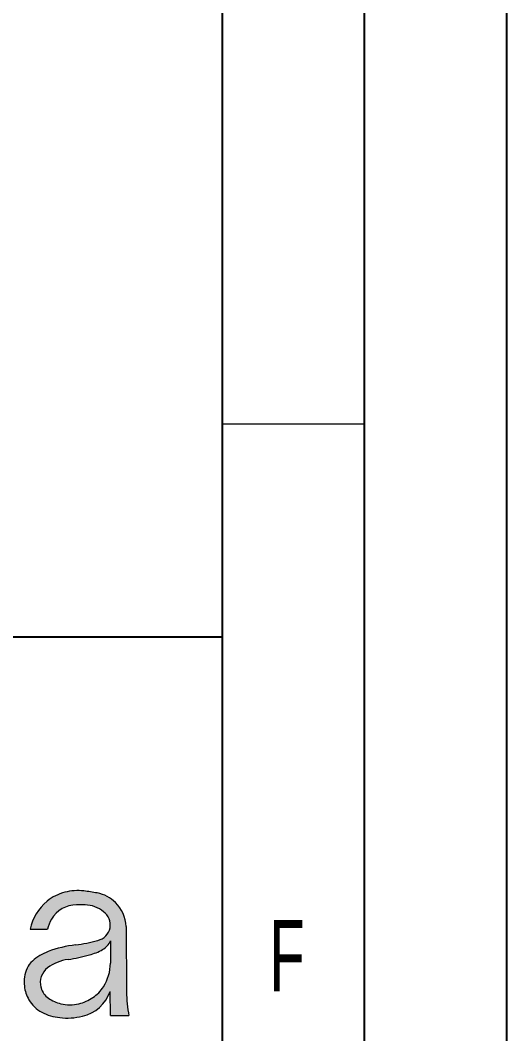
# Paper-space layout 'Sheet3' of a CAD drawing. Header units: millimetres. Extents: x 0 to 420, y 0 to 300.
# Drawn here: x 402.9 to 420, y 27.04 to 62.69 of the extents above; entities that cross this region are included whole.
import ezdxf
from ezdxf.enums import TextEntityAlignment as Align

# ---------------------------------------------------------------- set-up
doc = ezdxf.new("R2010")
doc.units = ezdxf.units.MM
doc.layers.add('BORDER', color=7, linetype='Continuous')
doc.layers.add('HIDDEN', color=7, linetype='Continuous', plot=False)
doc.styles.add('SLDTEXTSTYLE0', font='TXT', dxfattribs={"width": 0.605})

# ---------------------------------------------------------------- blocks, each defined once
blk = doc.blocks.new('Block3')
at = {"linetype": 'Continuous'}
h = blk.add_hatch(color=8, dxfattribs=at)
edge = h.paths.add_edge_path(flags=0)
edge.add_arc((515.6202134710846, 233.8263362876214), 3.419768205087809, 129.4530575922956, 168.8385333959094, ccw=False)
edge.add_arc((515.472472289468, 234.0058601437155), 3.187268158523528, 104.14861230161009, 129.453057592295, ccw=False)
edge.add_arc((515.614494937195, 233.442467808511), 3.768285676189389, 83.47953736696638, 104.148612301611, ccw=False)
edge.add_arc((514.5359460905254, 224.0061302254182), 13.26606092077918, 79.38217887335333, 83.4795373669669, ccw=False)
edge.add_arc((516.5299725066646, 234.6428176166059), 2.444080510239135, 44.770641696368386, 79.3821788733527, ccw=False)
edge.add_arc((516.4749508427888, 234.564081928919), 2.538651266376962, 2.9308087560282843, 45.15763778298168, ccw=False)
edge.add_line((519.0102815742747, 234.6938830624289), (519.0359773964351, 230.0814829844393))
edge.add_arc((529.1423169269457, 230.2325730509165), 10.10746886782973, 180.8565097434959, 190.3534429516525)
edge.add_line((519.1994195732835, 228.4160601473835), (517.9146898390911, 228.4160601473879))
edge.add_line((517.9146898390911, 228.4160601473879), (517.8816891067593, 230.1237364278962))
edge.add_arc((515.3192425718078, 231.0154433991287), 2.713166704614703, 283.0721814467279, 340.8125904985691, ccw=False)
edge.add_arc((514.8523981582222, 233.0260092985411), 4.777220711266239, 263.87427633442786, 283.0721814467401, ccw=False)
edge.add_arc((514.7168864304377, 231.7633594387465), 3.507319889623473, 242.1546638847879, 263.8742763345201, ccw=False)
edge.add_arc((514.1541910827591, 230.6981566082264), 2.30262776113282, 210.4832110441958, 242.1546638847874, ccw=False)
edge.add_arc((514.2467458347063, 230.7526389991257), 2.410027542446023, 186.0794713617492, 210.4832110441953, ccw=False)
edge.add_arc((514.3309570834632, 230.7616080697563), 2.494715077804932, 156.6658223501204, 186.0794713617495, ccw=False)
edge.add_arc((513.3518982261057, 231.1839499486459), 1.428446392700534, 131.1640315641606, 156.6658223501188, ccw=False)
edge.add_arc((514.8247034538713, 229.4994455636779), 3.666014327291651, 110.7248132426808, 131.1640315641621, ccw=False)
edge.add_arc((516.299679906035, 225.6011400878783), 7.834028376822435, 96.17643272346061, 110.7248128429276, ccw=False)
edge.add_arc((513.8735556838078, 245.0852313454772), 11.80221555022752, 277.7094251289831, 285.3850159212323)
edge.add_arc((516.6322572824428, 235.0328182094976), 1.378156244824683, 285.6802836450662, 286.6828187213563)
edge.add_arc((516.7749218632975, 234.8046234109805), 1.120871840503907, 283.0433349355656, 415.2750241591215)
edge.add_arc((516.0827930179946, 234.1201246161224), 2.085412643134418, 50.35263695002973, 89.03868547428571)
edge.add_arc((515.8181656895006, 226.704556058158), 9.505410855801118, 88.19371128329254, 91.80628871670814)
edge.add_arc((515.4950484622266, 234.1971540930997), 2.008227174428191, 89.32945251854105, 149.9724754740136)
edge.add_arc((516.2203815876612, 233.8101639092664), 2.830003570806162, 150.5377067063542, 166.135320902989)
edge.add_line((513.4728318984638, 234.488316485142), (512.2651282568733, 234.488316485142))
edge = h.paths.add_edge_path(flags=0)
edge.add_arc((515.3381519298459, 229.2764524876649), 3.118474328090962, 97.64214862558116, 126.5140054447858)
edge.add_arc((514.2760511404308, 230.7474839758688), 1.304399071953195, 127.4658838299441, 194.7765731118147)
edge.add_arc((514.3697166838278, 230.7674446348435), 1.400065380428667, 194.5887773762658, 196.8300190803735)
edge.add_arc((514.2920673568817, 230.7301064061467), 1.31499809805905, 196.2523934903669, 235.2878340221828)
edge.add_arc((515.0887660194628, 231.8801635579156), 2.714054998722235, 235.2878340221834, 255.6728806014368)
edge.add_arc((515.0495916122492, 231.726779599483), 2.555747472416591, 255.6728806014366, 284.3271193985627)
edge.add_arc((514.891383806139, 232.3462283999149), 3.19508034836679, 284.3271193985635, 303.6808958976713)
edge.add_arc((515.2196866850636, 231.8536032428659), 2.603081762500468, 303.6808958976704, 327.4765552335472)
edge.add_arc((514.7750701393825, 232.1371110588255), 3.130396236418565, 327.4765552335477, 359.5303729803112)
edge.add_line((517.9053612213229, 232.111452935203), (517.9182091324036, 233.6788980870547))
edge.add_arc((516.7003267205512, 234.2242924346047), 1.334425930293727, 299.29174315106064, 335.87612230157777, ccw=False)
edge.add_arc((515.5203392908674, 236.3277155091764), 3.746221726967772, 283.984139308635, 299.29174315022976, ccw=False)
edge.add_arc((512.8755502935074, 245.4554166662759), 13.24743456670225, 278.89288171846505, 285.5442273241663, ccw=False)
at = {"color": 7, "linetype": 'Continuous', "lineweight": 25}
blk.add_line((227.7728947943335, 255.0588188415051), (525.7728947943335, 255.0588188415051), dxfattribs=at)
at = {"layer": 'HIDDEN', "color": 8, "lineweight": 18}
for p, q in [((519.0102815742747, 234.6938830624289), (519.035977396436, 230.0814829844393)), ((512.2651282568733, 234.488316485142), (513.4728318984638, 234.488316485142)), ((517.9182091324036, 233.6788980870547), (517.9053612213229, 232.111452935203)), ((517.9146898390911, 228.4160601473879), (517.8816891067588, 230.1237364278964)), ((517.9146898390911, 228.4160601473879), (519.1994195732835, 228.4160601473835))]:
    blk.add_line(p, q, dxfattribs=at)
for centre, radius, start, end in [((515.472472289468, 234.0058601437155), 3.187268158523535, 104.1486123016109, 129.4530575922957), ((515.614494937195, 233.442467808511), 3.768285676189387, 83.47953736696711, 104.1486123016118), ((514.5359460905254, 224.0061302254182), 13.26606092077921, 79.3821788733541, 83.47953736696773), ((516.5299725066646, 234.6428176166059), 2.444080510239148, 44.77064169636913, 79.38217887335344), ((515.6202134710846, 233.8263362876214), 3.419768205087793, 129.4530575922964, 168.8385333959102), ((515.4950484622266, 234.1971540930997), 2.008227174428157, 89.32945251854105, 149.9724754740136), ((515.8181656895006, 226.704556058158), 9.50541085580112, 88.19371128329254, 91.80628871670814), ((516.0827930179946, 234.1201246161224), 2.085412643134444, 50.35263695002973, 89.03868547428571), ((516.4749508427888, 234.564081928919), 2.538651266376991, 2.930808756029171, 45.1576377829826), ((516.7749218632975, 234.8046234109805), 1.120871840503969, 283.043334935565, 55.27502415912064), ((516.2203815876612, 233.8101639092664), 2.830003570806128, 150.5377067063542, 166.135320902989), ((516.299679906035, 225.6011400878783), 7.83402837682244, 96.17643272346137, 110.7248128429284), ((513.8735556838078, 245.0852313454772), 11.80221555022751, 277.7094251289831, 285.3850159212323), ((516.6322572824428, 235.0328182094976), 1.37815624482466, 285.6802836450662, 286.6828187213556), ((516.7003267205512, 234.2242924346047), 1.334425930294239, 299.2917431510604, 335.8761223015786), ((514.8247034538713, 229.4994455636779), 3.666014327291636, 110.7248132426815, 131.1640315641629), ((512.8755502935074, 245.4554166662759), 13.24743456670226, 278.8928817184659, 285.5442273241671), ((515.5203392908674, 236.3277155091764), 3.746221726967795, 283.9841393086358, 299.2917431502302), ((514.3309570834632, 230.7616080697563), 2.494715077804952, 156.6658223501212, 186.0794713617503), ((513.3518982261057, 231.1839499486459), 1.428446392700565, 131.1640315641614, 156.6658223501196), ((514.2760511404308, 230.7474839758688), 1.304399071953229, 127.4658838299441, 194.7765731118147), ((515.3381519298459, 229.2764524876649), 3.118474328091001, 97.64214862558116, 126.5140054447858), ((514.7750701393825, 232.1371110588255), 3.130396236418587, 327.4765552335477, 359.5303729803112), ((514.2467458347063, 230.7526389991257), 2.410027542446, 186.0794713617501, 210.4832110441961), ((514.3697166838278, 230.7674446348435), 1.400065380429048, 194.5887773762658, 196.8300190803717), ((514.2920673568817, 230.7301064061467), 1.314998098059126, 196.2523934903649, 235.2878340221821), ((515.2196866850636, 231.8536032428659), 2.603081762500481, 303.68089589767, 327.4765552335472), ((515.0887660194628, 231.8801635579156), 2.714054998722223, 235.287834022183, 255.6728806014366), ((514.891383806139, 232.3462283999149), 3.195080348366858, 284.3271193985635, 303.6808958976711), ((515.3192425718078, 231.0154433991287), 2.713166704615205, 283.0721814467287, 340.8125904985701), ((529.1423169269457, 230.2325730509165), 10.10746886783055, 180.856509743496, 190.3534429516525), ((514.1541910827591, 230.6981566082264), 2.302627761132859, 210.4832110441966, 242.1546638847882), ((515.0495916122492, 231.726779599483), 2.555747472416614, 255.6728806014364, 284.3271193985627), ((514.7168864304377, 231.7633594387465), 3.507319889623481, 242.1546638847887, 263.8742763345209), ((514.8523981582222, 233.0260092985411), 4.777220711267233, 263.8742763344286, 283.0721814467409)]:
    blk.add_arc(centre, radius, start, end, dxfattribs=at)
at = {"color": 7, "linetype": 'Continuous', "lineweight": 0, "style": 'SLDTEXTSTYLE0', "width": 0.605, "flags": 2}
for tag, height, p in [('AUTOATTR13', 5, (320.3032557941411, 251.4117741585773)), ('AUTOATTR14', 5, (320.3375430680251, 243.3295831228859)), ('AUTOATTR15', 5, (320.6478726952708, 235.4521572369879)), ('AUTOATTR4', 5, (436.0816133348242, 221.9148973843365)), ('AUTOATTR2', 5, (466.705992716867, 221.9602109264341)), ('AUTOATTR12', 4, (273.8037478943185, 221.6083199766375)), ('AUTOATTR5', 4, (368.9031174405947, 221.6366305962629)), ('AUTOATTR6', 5, (354.7212191426938, 210.7455911788393)), ('AUTOATTR7', 5, (400.49077379972, 210.8855212239845)), ('AUTOATTR3', 5, (436.0922252532836, 210.8855212239845)), ('AUTOATTR0', 5, (488.9647484057526, 210.7752171897869))]:
    blk.add_attdef(tag, text='', height=height, dxfattribs=at).set_placement(p, align=Align.TOP_CENTER)
at = {"color": 7, "linetype": 'Continuous', "lineweight": 0, "style": 'SLDTEXTSTYLE0', "width": 0.605}
for tag, height, p in [('DOCUMENT_NO.', 5, (436.0816133348242, 221.9148973843365)), ('DOC._VER.', 5, (466.705992716867, 221.9602109264341)), ('ORIGINATOR', 4, (368.9031174405947, 221.6366305962629)), ('MATERIAL_NO.', 5, (354.7212191426938, 210.7455911788393)), ('PLANT', 5, (400.49077379972, 210.8855212239845)), ('RELEASE_DATE', 5, (436.0922252532836, 210.8855212239845)), ('REASON_FOR_ISSUE', 5, (488.9647484057526, 210.7752171897869)), ('AUTOATTR16', 5, (510.717301285889, 198.4736062412283))]:
    blk.add_attdef(tag, text='', height=height, dxfattribs=at).set_placement(p, align=Align.TOP_CENTER)
at = {"color": 7, "linetype": 'Continuous', "lineweight": 0, "style": 'SLDTEXTSTYLE0', "width": 0.605, "flags": 2}
blk.add_attdef('AUTOATTR17', text='', height=5, dxfattribs=at).set_placement((446.0870159935945, 198.4597174276731), align=Align.TOP_RIGHT)
at = {"color": 7, "linetype": 'Continuous', "lineweight": 0, "flags": 2}
for tag in ['AUTOATTR1', 'AUTOATTR8', 'AUTOATTR10', 'AUTOATTR11']:
    blk.add_attdef(tag, (0, 0), '', height=2.5, dxfattribs=at)
at = {"color": 7, "linetype": 'Continuous', "lineweight": 0}
blk.add_attdef('ECO_NO.', (0, 0), '', height=2.5, dxfattribs=at)

psp = doc.layouts.new('Sheet3')

# ---------------------------------------------------------------- linework, layer by layer
at = {"layer": 'BORDER'}
for p, q in [((420, 0), (420, 297)), ((415.0000000000001, 5.000000000000004), (415.0000000000001, 291.9999999999999))]:
    psp.add_line(p, q, dxfattribs=at)
at = {"layer": 'BORDER', "lineweight": 25}
psp.add_line((409.9999999999999, 286.9999999999996), (410.0000000000001, 10.00000000000005), dxfattribs=at)
at = {"layer": 'BORDER', "color": 7, "linetype": 'Continuous', "lineweight": 18}
psp.add_line((410.0000000000031, 48.50000000000004), (415.0000000000031, 48.50000000000004), dxfattribs=at)

# ---------------------------------------------------------------- block references
at = {"color": 7, "linetype": 'Continuous', "xscale": 0.5, "yscale": 0.5, "zscale": 0.5}
psp.add_blockref('Block3', (147.1135526028333, -86.52940942075263), dxfattribs=at)

# ---------------------------------------------------------------- texts
at = {"layer": 'BORDER', "insert": (411.6559348269303, 31.03862476688469), "char_height": 2.5, "attachment_point": 1, "style": 'SLDTEXTSTYLE0'}
psp.add_mtext('F', dxfattribs=at)

doc.saveas('drawing.dxf')
